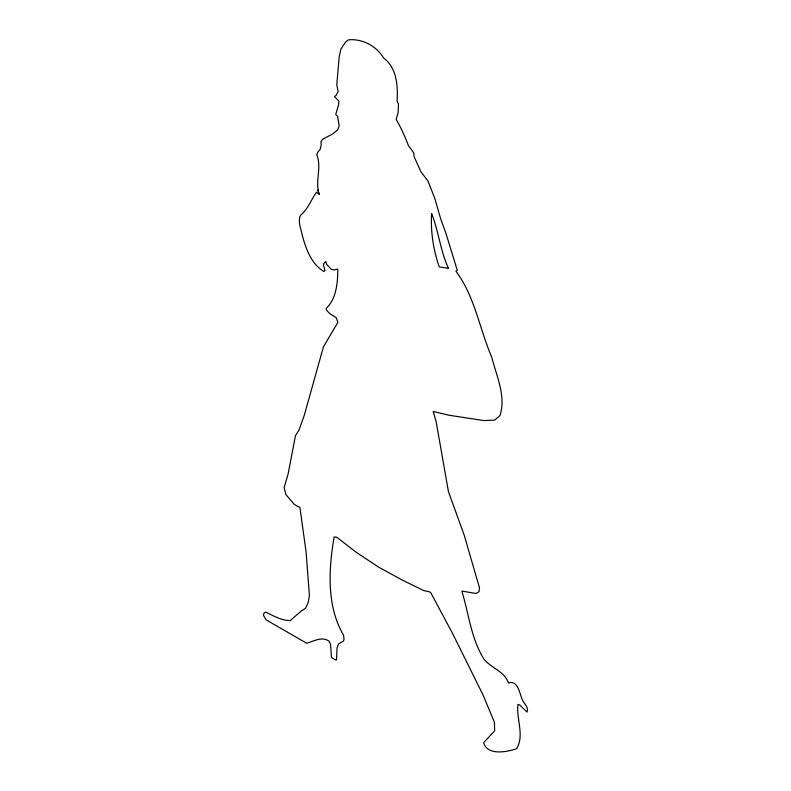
<?xml version="1.0" encoding="UTF-8"?>
<svg xmlns="http://www.w3.org/2000/svg" width="791" height="791" viewBox="0 0 791 791"><rect width="100%" height="100%" fill="white"/><g stroke="black" fill="none" stroke-linecap="round" stroke-linejoin="round"><path stroke-width="1.19" d="M318.318 189.583L317.952 190.69L319.139 194.22L316.449 192.302C310.912 199.935 308.104 209.15 300.392 215.429C297.545 222.034 301.213 229.014 302.32 235.58C306.166 249.284 311.179 263.789 323.944 271.56L325.022 270.453L323.519 265.38L323.737 263.522L325.872 261.544L326.732 264.51L331.498 269.533L334.306 269.85L337.806 269.128C337.708 282.595 336.561 298.869 326.05 308.51L326.683 310.329L329.679 313.523L336.135 317.616L337.866 322.362L323.44 346.844L304.209 415.483L298.968 430.116L295.468 435.673L288.043 474.284L284.107 487.651L285.947 494.632L293.856 503.877A22.959 13.259 60 0 0 299.898 507.367L306.087 551.881L309.4 595.366L308.292 602.129L305.642 608.249L301.223 611.057L290.218 620.589C281.329 620.619 273.459 615.774 265.667 612.086L264.085 612.995L263.383 615.22L266.201 619.887L306.7 643.261C313.651 641.234 322.155 636.102 328.967 641.135L330.549 644.279L331.488 657.578L335.987 660.169L336.511 659.872L337.035 648.027L338.617 643.874L343.531 641.036L344.055 638.91L343.531 635.163C326.485 606.193 328.572 569.194 334.138 536.951L336.719 537.218L356.415 552.425L378.82 567.266L402.046 579.961L423.828 590.62L429.276 591.737L430.848 592.845L452.343 633.027L482.994 694.884L494.474 722.391L494.622 730.785L483.617 742.729C487.464 755.87 506.586 751.984 516.474 748.83C524.848 735.521 516.098 718.94 517.937 704.455L519.697 704.959L527.033 712.078C529.298 706.956 523.227 703.288 521.892 698.779C519.608 693.084 517.67 679.756 508.465 682.989C504.549 671.144 491.211 668.197 484.013 659.219C471.07 638.614 468.816 613.915 461.855 591.085L476.123 593.487L479.039 591.619L479.484 587.832L464.179 535.092L448.448 491.695L436.207 422.038L433.211 411.449L449.11 415.255L483.894 420.585L494.612 420.11L499.971 415.591C506.309 396.143 496.362 375.814 491.725 357.067C479.465 328.809 474.758 296.091 455.873 271.175L457.287 270.344L445.906 233.256L440.617 218.692L434.921 198.739L428.01 181.129L420.901 171.716L413.98 156.371L413.871 153.177A84.785 48.953 60 0 0 408.443 145.603C404.943 136.774 401.136 127.707 396.143 119.451L398.11 112.727L398.466 104.244L397.033 100.932C398.051 85.774 396.805 67.848 383.595 58.01C376.516 45.997 362.248 38.403 348.297 39.857L345.687 41.963L340.98 48.904L339.151 56.903L336.798 84.825L338.103 91.618L336.017 95.543L334.445 96.453L338.894 101.129L338.627 104.6L335.75 114.408L337.579 116.376L339.151 125.729L337.767 129.694L332.873 133.857L322.629 139.236L320.998 141.52L321.235 145.149L320.068 149.588L317.972 151.872L316.805 154.69C321.986 167.682 314.838 181.05 319.139 194.22M448.457 268.317L439.193 266.864C433.419 249.768 430.452 231.654 431.629 213.6C438.669 231.259 440.389 250.984 448.457 268.317"/></g></svg>
